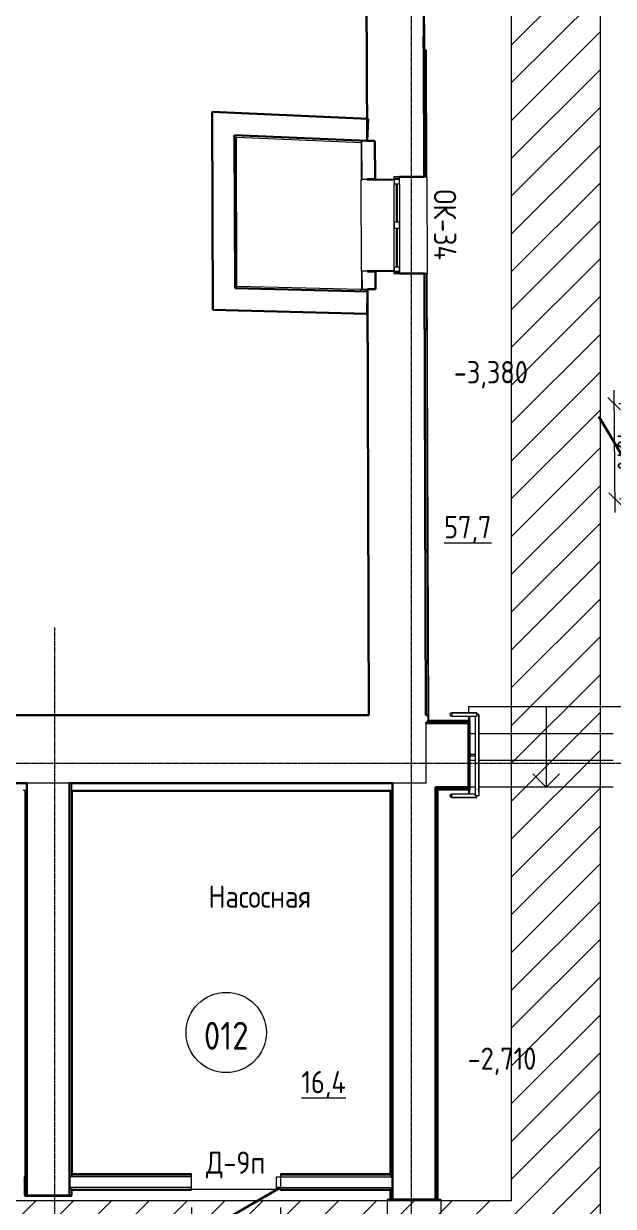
# Model space of a CAD drawing. Header units: millimetres. Extents: x 504091 to 2165846, y 135022 to 442887.
# Drawn here: x 1645323 to 1651934, y 323345 to 336613 of the extents above; entities that cross this region are included whole.
import ezdxf

# ---------------------------------------------------------------- set-up
doc = ezdxf.new("R2010")
doc.units = ezdxf.units.MM
doc.linetypes.add('ADSK_Линия сетки', pattern=[25, 20, -2.5, 0, -2.5])
doc.linetypes.add('осеваяX2', pattern=[4, 2.5, -0.5, 0.5, -0.5])
doc.layers.get('Defpoints').update_dxf_attribs({"color": 255})
for name, color, linetype, lineweight in [('_ Окна', 7, 'Continuous', 30), ('Аннотация', 7, 'Continuous', 9), ('Двери', 7, 'Continuous', 20), ('Лестницы', 7, 'Continuous', 18), ('Марки дверей', 7, 'Continuous', 20), ('Марки окон', 7, 'Continuous', 20), ('Марки помещений', 7, 'Continuous', 20), ('Ограждение', 7, 'Continuous', 18), ('Окна', 7, 'Continuous', 18), ('Оси', 165, 'осеваяX2', 13), ('отметки', 7, 'Continuous', 20), ('Пандусы', 7, 'Continuous', 18), ('Перекрытие', 7, 'Continuous', 18), ('размеры', 7, 'Continuous', 9), ('Стены внутренние', 7, 'Continuous', 18), ('Стены наружные', 7, 'Continuous', 18), ('Стены несущие', 7, 'Continuous', 30), ('Стены отделка', 7, 'Continuous', 30), ('Стены перегородки', 7, 'Continuous', 30), ('Стены штриховка', 7, 'Continuous', 18), ('Стрелки вверх', 7, 'Continuous', 18), ('Узлы', 7, 'Continuous', 18)]:
    doc.layers.add(name, color=color, linetype=linetype, lineweight=lineweight)
doc.layers.add('Линии', color=7, linetype='Continuous', lineweight=9, true_color=0x00a600)
doc.layers.add('Штриховка', color=252, linetype='Continuous')
doc.styles.add('GOST Common', font='GOST_Common.ttf', dxfattribs={"width": 0.9, "height": 350})
doc.styles.add('GOST Common_1', font='GOST_Common.ttf', dxfattribs={"width": 0.9, "height": 250})
doc.styles.add('GOST Common_2', font='GOST_Common.ttf', dxfattribs={"width": 0.9, "height": 200})
doc.styles.add('GOST Common_4', font='GOST_Common.ttf', dxfattribs={"width": 0.9, "height": 200})
doc.dimstyles.new('ADSK_Основной_2_мм', dxfattribs={"dimscale": 304.8, "dimtxt": 201.142999, "dimasz": 0.463911, "dimexe": 0.492126, "dimexo": 0.492126, "dimgap": 0.098425, "dimtad": 1, "dimrnd": 0.01, "dimdsep": 46, "dimtxsty": 'GOST Common_4', "dimblk1": 'OBLIQUE', "dimblk2": 'OBLIQUE', "dimsah": 1, "dimcen": 0.09, "dimdle": 0.492126, "dimazin": 2, "dimtfac": 1, "dimtdec": 4, "dimtix": 1, "dimtmove": 0, "dimatfit": 3, "dimfxl": 0, "dimtvp": 1, "dimtolj": 1, "dimtzin": 0, "dimlwd": 20, "dimlwe": 20, "dimarcsym": 0})

# ---------------------------------------------------------------- blocks, each defined once
blk = doc.blocks.new('окна_rehau_двупольное - 1085х1220Н ОК34-3755709-План подвала')
at = {"layer": '_ Окна', "lineweight": 18}
for p, q in [((-542.5, -40), (-542.5, 20)), ((-542.5, 20), (-466.5, 20)), ((-466.5, 20), (-466.5, -40)), ((-35.5, -40), (-35.5, 20)), ((-35.5, 20), (40.5, 20)), ((40.5, 20), (40.5, -40)), ((466.5, 20), (466.5, -40)), ((542.5, 20), (466.5, 20)), ((542.5, -40), (542.5, 20)), ((-466.5, -40), (-542.5, -40)), ((40.5, -40), (-35.5, -40)), ((466.5, -40), (542.5, -40))]:
    blk.add_line(p, q, dxfattribs=at)
at = {"layer": '_ Окна'}
for p, q in [((-522.5, -40), (-522.5, 20)), ((522.5, -40), (522.5, 20)), ((-466.5, -10), (-35.5, -10)), ((40.5, -10), (466.5, -10))]:
    blk.add_line(p, q, dxfattribs=at)
at = {"layer": 'Окна'}
for p, q in [((-542.5, 20), (-542.5, -40)), ((-466.5, 20), (-542.5, 20)), ((-466.5, 20), (-35.5, 20)), ((40.5, 20), (-35.5, 20)), ((40.5, 20), (466.5, 20)), ((542.5, 20), (466.5, 20)), ((542.5, -40), (542.5, 20)), ((-542.5, -40), (-466.5, -40)), ((-35.5, -40), (-466.5, -40)), ((-35.5, -40), (40.5, -40)), ((466.5, -40), (40.5, -40)), ((466.5, -40), (542.5, -40))]:
    blk.add_line(p, q, dxfattribs=at)
blk = doc.blocks.new('AC_Дверь_Однопольная_Стальная - 1000х2100Н Д35п-металлическая-6961980-План подвала')
at = {"layer": 'Двери', "lineweight": 30}
blk.add_line((-535, 60), (392, 595), dxfattribs=at)
blk = doc.blocks.new('AC_Дверь_Однопольная_Стальная - 850х1850Н нов Д9п EI30-6474928-План подвала')
at = {"layer": 'Двери', "lineweight": 30}
blk.add_line((-500, 60), (366, 560), dxfattribs=at)
blk = doc.blocks.new('Тип перил - Перила_Внутренний_-6517018-План подвала')
at = {"layer": 'Ограждение'}
for p, q in [((46583, 20810), (46303, 20810)), ((46303, 20792), (46303, 20788)), ((46303, 20770), (46583, 20770)), ((46563, 20770), (46563, 19917)), ((46583, 20788), (46583, 20792)), ((46583, 20790), (46585, 20790)), ((46603, 19917), (46603, 20790)), ((46563, 19898), (46303, 19898)), ((46303, 19880), (46303, 19876)), ((46303, 19858), (46583, 19858)), ((46583, 19876), (46583, 19878))]:
    blk.add_line(p, q, dxfattribs=at)
at = {"layer": 'Ограждение', "flags": 128}
blk.add_lwpolyline([(46585, 19947), (46583, 19947), (46581, 19947)], dxfattribs=at)
blk = doc.blocks.new('Тип перил - D40-16087-План подвала')
at = {"layer": 'Ограждение', "flags": 128}
for points in [[(0, 20), (1, 20), (2, 20), (2, 20), (3, 20), (4, 20), (5, 19), (6, 19), (6, 19), (7, 19), (8, 18), (9, 18), (9, 18), (10, 17), (11, 17), (11, 17), (12, 16), (13, 16), (13, 15), (14, 14), (14, 14), (15, 13), (15, 13), (16, 12), (16, 11), (17, 11), (17, 10), (18, 9), (18, 9), (18, 8), (19, 7), (19, 6), (19, 6), (19, 5), (20, 4), (20, 3), (20, 3), (20, 2), (20, 1), (20, 0), (20, 0)], [(20, 0), (20, -1), (20, -2), (20, -2), (20, -3), (20, -4), (19, -5), (19, -6), (19, -6), (19, -7), (18, -8), (18, -9), (18, -9), (17, -10), (17, -11), (17, -11), (16, -12), (16, -13), (15, -13), (14, -14), (14, -14), (13, -15), (13, -15), (12, -16), (11, -16), (11, -17), (10, -17), (9, -18), (9, -18), (8, -18), (7, -19), (6, -19), (6, -19), (5, -19), (4, -20), (3, -20), (3, -20), (2, -20), (1, -20), (0, -20), (0, -20)]]:
    blk.add_lwpolyline(points, dxfattribs=at)
blk = doc.blocks.new('Тип перил - Перила_Внутренний_-V1-План подвала')
at = {"layer": 'Ограждение'}
for p, q in [((46303, 20810), (46303, 20770)), ((46303, 20810), (46583, 20810)), ((46303, 20770), (46583, 20770)), ((46563, 20770), (46563, 19878)), ((46583, 20810), (46583, 20770)), ((46603, 20790), (46583, 20790)), ((46603, 20790), (46603, 19878)), ((46303, 19858), (46303, 19898)), ((46563, 19898), (46303, 19898)), ((46583, 19858), (46303, 19858)), ((46603, 19878), (46563, 19878)), ((46583, 19858), (46583, 19878))]:
    blk.add_line(p, q, dxfattribs=at)
blk = doc.blocks.new('ADSK_Ограждение_Опоры_Г_образная - D15 высота60 консоль80-16089-План подвала')
at = {"layer": 'Ограждение'}
for p, q in [((-7.5, 76), (-7.5, 20)), ((7.5, 20), (7.5, 66))]:
    blk.add_line(p, q, dxfattribs=at)
blk = doc.blocks.new('ADSK_Ограждение_Опоры_Г_образная - D15 высота60 консоль80-V7-План подвала')
at = {"layer": 'Ограждение'}
for p, q in [((-7, 76), (-7, 20)), ((8, 20), (8, 76))]:
    blk.add_line(p, q, dxfattribs=at)
blk = doc.blocks.new('ADSK_Ограждение_Опоры_Г_образная - D15 высота60 консоль80-V8-План подвала')
at = {"layer": 'Ограждение'}
for p, q in [((-7.5, 66), (-7.5, 20)), ((7.5, 20), (7.5, 66))]:
    blk.add_line(p, q, dxfattribs=at)
blk = doc.blocks.new('_Oblique')
at = {"color": 0, "linetype": 'ByBlock', "lineweight": -2}
blk.add_line((-0.5, -0.5), (0.5, 0.5), dxfattribs=at)
blk = doc.blocks.new('*D4350')
at = {"layer": 'Defpoints', "color": 0, "lineweight": 20, "transparency": 16777216}
for p in [(1645358, 323469), (1644894, 322394), (1645358, 322394)]:
    blk.add_point(p, dxfattribs=at)
at = {"layer": 'размеры', "color": 0, "lineweight": 20, "transparency": 16777216}
for p, q in [((1644894, 323619), (1644894, 322244)), ((1645208, 323469), (1644744, 323469)), ((1645208, 322394), (1644744, 322394))]:
    blk.add_line(p, q, dxfattribs=at)
at = {"layer": 'размеры', "color": 0, "lineweight": 20, "transparency": 16777216, "xscale": 141.4, "yscale": 141.4, "zscale": 141.4}
for p, rotation in [((1644894, 323469), 90), ((1644894, 322394), 270)]:
    blk.add_blockref('_Oblique', p, dxfattribs=dict(at, rotation=rotation))
at = {"layer": 'размеры', "color": 0, "lineweight": 20, "transparency": 16777216, "insert": (1644764, 322931), "char_height": 200, "width": 560.47, "attachment_point": 5, "rotation": 90, "style": 'GOST Common_4'}
blk.add_mtext('\\A1;1075', dxfattribs=at)
blk = doc.blocks.new('*D4351')
at = {"layer": 'Defpoints', "color": 0, "lineweight": 20, "transparency": 16777216}
for p in [(1647204, 323481), (1648204, 323481), (1648204, 322808)]:
    blk.add_point(p, dxfattribs=at)
at = {"layer": 'размеры', "color": 0, "lineweight": 20, "transparency": 16777216}
for p, q in [((1647204, 323331), (1647204, 322658)), ((1648204, 323331), (1648204, 322658)), ((1647054, 322808), (1648354, 322808))]:
    blk.add_line(p, q, dxfattribs=at)
at = {"layer": 'размеры', "color": 0, "lineweight": 20, "transparency": 16777216, "xscale": 141.4, "yscale": 141.4, "zscale": 141.4, "rotation": 180}
blk.add_blockref('_Oblique', (1647204, 322808), dxfattribs=at)
at = {"layer": 'размеры', "color": 0, "lineweight": 20, "transparency": 16777216, "xscale": 141.4, "yscale": 141.4, "zscale": 141.4}
blk.add_blockref('_Oblique', (1648204, 322808), dxfattribs=at)
at = {"layer": 'размеры', "color": 0, "lineweight": 20, "transparency": 16777216, "insert": (1647704, 322938), "char_height": 200, "width": 560.47, "attachment_point": 5, "style": 'GOST Common_4'}
blk.add_mtext('\\A1;1000', dxfattribs=at)
blk = doc.blocks.new('*D4354')
at = {"layer": 'Defpoints', "color": 0, "lineweight": 20, "transparency": 16777216}
for p in [(1651844, 332349), (1651944, 332350), (1651854, 331279)]:
    blk.add_point(p, dxfattribs=at)
at = {"layer": 'размеры', "color": 0, "lineweight": 20, "transparency": 16777216}
for p, q in [((1651956, 331130), (1651942, 332500)), ((1651994, 332351), (1652094, 332352)), ((1652004, 331281), (1652104, 331282))]:
    blk.add_line(p, q, dxfattribs=at)
at = {"layer": 'размеры', "color": 0, "lineweight": 20, "transparency": 16777216, "xscale": 141.4, "yscale": 141.4, "zscale": 141.4}
for p, rotation in [((1651944, 332350), 90.56892772826068), ((1651954, 331280), 270.5689277282607)]:
    blk.add_blockref('_Oblique', p, dxfattribs=dict(at, rotation=rotation))
at = {"layer": 'размеры', "color": 0, "lineweight": 20, "transparency": 16777216, "insert": (1652079, 331817), "char_height": 200, "width": 560.47, "attachment_point": 5, "rotation": 270.5689, "style": 'GOST Common_4'}
blk.add_mtext('\\A1;1070', dxfattribs=at)
blk = doc.blocks.new('оси')
at = {"layer": 'Оси', "linetype": 'ADSK_Линия сетки'}
for p, q in [((52350, -2196.5), (52350, 46378)), ((48350, -2196.5), (48350, 23921.3)), ((-3614.3, 22400), (62615.4, 22400))]:
    blk.add_line(p, q, dxfattribs=at)

msp = doc.modelspace()

# ---------------------------------------------------------------- hatches: boundary and pattern name
at = {"layer": 'Стены наружные', "true_color": 0x6b6b6b}
h = msp.add_hatch(color=251, dxfattribs=at)
h.paths.add_polyline_path([(1649111.5408, 333635.2646), (1649116.5408, 333635.2801), (1649115.9141, 333837.6345), (1649110.9141, 333837.6191), (1649111.5403, 333635.4361)])
h.paths.add_polyline_path([(1649107.7398, 334862.6141), (1649112.7398, 334862.6296), (1649111.4464, 335280.2722), (1649106.4464, 335280.2567), (1649107.7228, 334868.1193)])
at = {"layer": 'Узлы', "lineweight": 9}
h = msp.add_hatch(dxfattribs=at)
h.set_pattern_fill('FP_8', color=252, style=0, pattern_type=2)
h.set_pattern_definition([(45, (1603821.75, 308073.24), (-212.132, 212.132), [])])
h.paths.add_polyline_path([(1641088.0626, 322405.7537), (1651789.5906, 322405.7537), (1651789.5906, 343045.1877), (1650789.5906, 343045.1877), (1650789.5906, 323405.7537), (1641544.5966, 323405.7537), (1641544.5966, 328205.7537), (1640544.5966, 328205.7537), (1640544.5966, 322405.7537), (1640578.3503, 322405.7537)])

# ---------------------------------------------------------------- linework, layer by layer
at = {"layer": 'Лестницы'}
for p, q in [((1652049.9384, 328947.333), (1650309.9384, 328947.333)), ((1650309.9384, 328947.333), (1650309.9384, 328883.333)), ((1652049.9384, 328947.333), (1650309.9384, 328947.333)), ((1650384.7523, 328647.333), (1650328.6316, 328647.333)), ((1650384.7523, 328647.333), (1650328.6316, 328647.333)), ((1651933.6511, 328647.333), (1650424.7523, 328647.333)), ((1651933.6511, 328647.333), (1650424.7523, 328647.333)), ((1650384.7523, 328347.333), (1650328.6316, 328347.333)), ((1650384.7523, 328347.333), (1650328.6316, 328347.333)), ((1651933.6511, 328347.333), (1650424.7523, 328347.333)), ((1651933.6511, 328347.333), (1650424.7523, 328347.333)), ((1650384.7523, 328047.333), (1650328.6316, 328047.333)), ((1651933.6511, 328047.333), (1650424.7523, 328047.333))]:
    msp.add_line(p, q, dxfattribs=at)
at = {"layer": 'Линии', "color": 7}
for p, q in [((1650789.5906, 343045.1877), (1650789.5906, 323405.7537)), ((1651789.5906, 322405.7537), (1651789.5906, 343045.1877)), ((1645861.3504, 323405.7537), (1641544.5966, 323405.7537)), ((1650789.5906, 323405.7537), (1645861.3504, 323405.7537))]:
    msp.add_line(p, q, dxfattribs=at)
msp.add_circle((1647594.0055, 325295.9194), 450, dxfattribs=at)
at = {"layer": 'Пандусы'}
for p, q in [((1649398.6084, 323421.5363), (1649398.6084, 322411.5363)), ((1649428.6084, 323421.5363), (1649398.6084, 323421.5363)), ((1649998.6084, 323421.5363), (1649968.6084, 323421.5363)), ((1649998.6084, 323421.5363), (1649998.6084, 322411.5363))]:
    msp.add_line(p, q, dxfattribs=at)
at = {"layer": 'Перекрытие'}
for p, q in [((1649807.9628, 336470.3343), (1649809.8072, 336470.3258)), ((1650384.7523, 328047.333), (1650328.6316, 328047.333)), ((1651933.6511, 328047.333), (1650424.7523, 328047.333)), ((1648158.6084, 323536.5598), (1648158.6084, 323676.5598)), ((1648158.6084, 323676.5598), (1648203.6084, 323676.5598)), ((1647203.6084, 323536.5598), (1648203.6084, 323536.5598)), ((1648203.6084, 323556.5598), (1648158.6084, 323556.5598)), ((1649398.6084, 323421.5363), (1649428.6084, 323421.5363))]:
    msp.add_line(p, q, dxfattribs=at)
at = {"layer": 'Стены внутренние', "color": 8, "true_color": 0x7f7f7f}
for q in [(1649833.6625, 328767.333), (1649458.6084, 328094.555)]:
    msp.add_line((1649835.746, 328094.555), q, dxfattribs=at)
at = {"layer": 'Стены наружные'}
for p, q in [((1649844.6862, 334894.8965), (1649848.0463, 333809.9017)), ((1649110.9141, 333837.6191), (1649107.7398, 334862.6141))]:
    msp.add_line(p, q, dxfattribs=at)
at = {"layer": 'Стены несущие'}
for p, q in [((1649791.8643, 342264.1514), (1649809.42, 336595.3289)), ((1649159.2882, 339865.9344), (1649173.4353, 335297.7884)), ((1649807.3873, 336345.3356), (1649808.5383, 336595.3329)), ((1649808.5383, 336595.3329), (1649809.42, 336595.3289)), ((1649810.1943, 336345.3227), (1649807.3873, 336345.3356)), ((1649814.6864, 334894.8036), (1649810.1943, 336345.3227)), ((1649810.3182, 336305.3133), (1649814.6864, 334894.8036)), ((1647436.8117, 335623.9646), (1647445.0887, 333403.1191)), ((1649184.3566, 335547.5498), (1647436.8117, 335623.9646)), ((1649173.4353, 335297.7884), (1649184.3566, 335547.5498)), ((1647694.1822, 333646.8186), (1647687.787, 335362.7514)), ((1647687.787, 335362.7514), (1649173.4353, 335297.7884)), ((1649173.4353, 335297.7884), (1649261.392, 335298.0608)), ((1649261.392, 335298.0608), (1649262.7221, 334868.5838)), ((1649534.6877, 334893.9365), (1649814.6864, 334894.8036)), ((1649262.7221, 334868.5838), (1649174.7653, 334868.3115)), ((1649174.7653, 334868.3115), (1649174.7824, 334862.8218)), ((1649174.7824, 334862.8218), (1649474.7809, 334863.7508)), ((1649477.9552, 333838.7558), (1649177.9567, 333837.8267)), ((1649177.9567, 333837.8267), (1649177.9721, 333832.8267)), ((1649177.9721, 333832.8267), (1649265.9289, 333833.0991)), ((1649265.9289, 333833.0991), (1649265.9289, 333833.0991)), ((1649266.5467, 333633.6165), (1649265.9289, 333833.0991)), ((1649818.0465, 333809.8088), (1649538.0478, 333808.9417)), ((1649833.3924, 328854.555), (1649818.0465, 333809.8088)), ((1649818.062, 333804.8089), (1649833.3924, 328854.555)), ((1649178.666, 333608.782), (1647694.1822, 333646.8186)), ((1649172.2624, 333358.864), (1649178.666, 333608.782)), ((1649266.5467, 333633.6165), (1649178.5899, 333633.3441)), ((1649178.5899, 333633.3441), (1649193.3893, 328854.555)), ((1647445.0887, 333403.1191), (1649172.2624, 333358.864)), ((1649193.3893, 328854.555), (1644597.2553, 328854.555)), ((1649853.3925, 328854.555), (1649833.3924, 328854.555)), ((1649853.5697, 328797.333), (1649853.6315, 328777.364)), ((1649833.6625, 328767.333), (1649833.6316, 328777.302)), ((1650309.9384, 328767.333), (1649833.6625, 328767.333)), ((1650309.9384, 328047.333), (1650309.9384, 328767.333)), ((1644738.6084, 328094.555), (1645358.1562, 328094.555)), ((1645358.1562, 328094.555), (1645358.1562, 323468.8327)), ((1645838.1562, 323468.8327), (1645838.1562, 328094.555)), ((1645838.1562, 328094.555), (1649458.6084, 328094.555)), ((1649458.6084, 328094.555), (1649458.6084, 323421.5363)), ((1649938.6084, 328047.333), (1650309.9384, 328047.333)), ((1649938.6084, 323421.5363), (1649938.6084, 328047.333)), ((1645358.1562, 323468.8327), (1645838.1562, 323468.8327)), ((1649458.6084, 323421.5363), (1649938.6084, 323421.5363))]:
    msp.add_line(p, q, dxfattribs=at)
at = {"layer": 'Стены отделка', "lineweight": 9}
for p, q in [((1649820.2872, 336315.3442), (1649801.8642, 342264.1824)), ((1649809.42, 336595.3289), (1649810.1943, 336345.3227)), ((1649810.3182, 336305.3133), (1649830.3181, 336305.3752)), ((1649810.3182, 336305.3133), (1649810.3182, 336305.3133)), ((1649840.2871, 336315.4062), (1649820.2872, 336315.3442)), ((1649844.6862, 334894.8965), (1649840.2871, 336315.4062)), ((1647707.8259, 335352.3401), (1647687.8261, 335352.2656)), ((1647687.8261, 335352.2656), (1647694.1076, 333666.8271)), ((1647707.7904, 335361.8767), (1647707.8259, 335352.3401)), ((1647707.865, 335341.8543), (1649116.0336, 335280.2793)), ((1647714.1097, 333666.3146), (1647707.865, 335341.8543)), ((1649173.4353, 335297.7884), (1649111.3928, 335297.5963)), ((1649111.3928, 335297.5963), (1649111.4464, 335280.2722)), ((1649116.0336, 335280.2793), (1649116.9073, 335300.2602)), ((1649111.4464, 335280.2722), (1649106.4464, 335280.2567)), ((1649106.4464, 335280.2567), (1649107.7398, 334862.6141)), ((1649814.6864, 334894.8036), (1649844.6862, 334894.8965)), ((1649107.7398, 334862.6141), (1649112.7398, 334862.6296)), ((1649112.7228, 334868.1193), (1649174.7653, 334868.3115)), ((1649112.7398, 334862.6296), (1649112.7228, 334868.1193)), ((1649115.9141, 333837.6345), (1649110.9141, 333837.6191)), ((1649110.9141, 333837.6191), (1649111.5408, 333635.2646)), ((1649177.9567, 333837.8267), (1649115.9141, 333837.6345)), ((1649115.9141, 333837.6345), (1649115.9296, 333832.6346)), ((1649115.9296, 333832.6346), (1649115.9141, 333837.6345)), ((1649265.9289, 333833.0991), (1649265.9134, 333838.0991)), ((1649848.0463, 333809.9017), (1649818.0465, 333809.8088)), ((1649818.0465, 333809.8088), (1649818.062, 333804.8089)), ((1649838.0619, 333804.8708), (1649838.0464, 333809.8708)), ((1649863.5697, 328797.333), (1649848.0463, 333809.9017)), ((1647694.1076, 333666.8271), (1647704.4021, 333666.5633)), ((1647704.4021, 333666.5633), (1647703.8898, 333646.5699)), ((1649103.9427, 333630.7031), (1647714.1097, 333666.3146)), ((1649103.4304, 333610.7097), (1649103.9427, 333630.7031)), ((1649111.5408, 333635.2646), (1649116.5408, 333635.2801)), ((1649116.5408, 333635.2801), (1649116.5474, 333633.152)), ((1649116.5474, 333633.152), (1649178.5899, 333633.3441)), ((1649853.6007, 328787.333), (1650328.6316, 328787.333)), ((1650318.6316, 328797.333), (1649863.5697, 328797.333)), ((1650318.6316, 328787.333), (1650318.6316, 328797.333)), ((1650328.6316, 328017.333), (1650328.6316, 328787.333)), ((1649833.6316, 328777.302), (1649853.6315, 328777.364)), ((1649853.6315, 328777.364), (1649853.6626, 328767.333)), ((1650308.6316, 328767.333), (1650308.6316, 328027.333)), ((1650319.9384, 328767.333), (1650309.9384, 328767.333)), ((1650319.9384, 328047.333), (1650319.9384, 328767.333)), ((1645318.1562, 328014.555), (1645358.1562, 328014.555)), ((1645338.1562, 328014.555), (1645338.1562, 323676.5598)), ((1645858.1562, 328094.555), (1645858.1562, 323694.555)), ((1645858.1562, 328014.555), (1649458.6084, 328014.555)), ((1645870.1562, 323708.5598), (1645870.1562, 328002.555)), ((1645870.1562, 328002.555), (1649426.6084, 328002.555)), ((1649426.6084, 328002.555), (1649426.6084, 323708.5598)), ((1649438.6084, 328014.555), (1649438.6084, 323676.5598)), ((1649958.6084, 323421.5363), (1649958.6084, 328047.333)), ((1650308.6316, 328027.333), (1649958.6084, 328027.333)), ((1649968.6084, 323411.5363), (1649968.6084, 328017.333)), ((1649968.6084, 328017.333), (1650328.6316, 328017.333)), ((1650319.9384, 328047.333), (1650309.9384, 328047.333)), ((1650309.9384, 328047.333), (1650309.9384, 328027.333)), ((1645328.1562, 323676.5598), (1645358.1562, 323676.5598)), ((1645328.1562, 323676.5598), (1645328.1562, 323469.0818)), ((1645838.1562, 323694.555), (1645858.1562, 323694.555)), ((1645858.1562, 323696.5598), (1645858.6084, 323696.5598)), ((1645858.6084, 323696.5598), (1645858.6084, 323676.5598)), ((1647203.6084, 323708.5598), (1645870.1562, 323708.5598)), ((1647203.6084, 323676.5598), (1647203.6084, 323708.5598)), ((1648203.6084, 323708.5598), (1648203.6084, 323676.5598)), ((1649426.6084, 323708.5598), (1648203.6084, 323708.5598)), ((1645838.6084, 323556.5598), (1645838.6084, 323536.5598)), ((1645868.1562, 323536.5598), (1645838.6084, 323536.5598)), ((1645858.1562, 323536.5598), (1645858.1562, 323469.0818)), ((1645868.1562, 323469.0818), (1645868.1562, 323526.5598)), ((1645868.1562, 323526.5598), (1647203.6084, 323526.5598)), ((1647203.6084, 323556.5598), (1647203.6084, 323556.5598)), ((1647203.6084, 323526.5598), (1647203.6084, 323556.5598)), ((1648203.6084, 323556.5598), (1648203.6084, 323526.5598)), ((1648203.6084, 323526.5598), (1649428.6084, 323526.5598)), ((1649428.6084, 323526.5598), (1649428.6084, 323421.5363)), ((1649438.6084, 323556.5598), (1649438.6084, 323526.5598)), ((1645328.1562, 323469.0818), (1645358.1562, 323469.0818)), ((1645858.1562, 323468.8327), (1645338.1562, 323468.8327)), ((1645338.1562, 323468.8327), (1645338.1562, 323458.8327)), ((1645338.1562, 323458.8327), (1645858.1562, 323458.8327)), ((1645858.1562, 323469.0818), (1645868.1562, 323469.0818)), ((1645858.1562, 323458.8327), (1645858.1562, 323468.8327)), ((1649958.6084, 323421.5363), (1649428.6084, 323421.5363)), ((1649458.6084, 323411.5363), (1649458.6084, 323421.5363)), ((1649458.6084, 323411.5363), (1649968.6084, 323411.5363))]:
    msp.add_line(p, q, dxfattribs=at)
at = {"layer": 'Стены перегородки', "lineweight": 18}
for p, q in [((1645838.6084, 323676.5598), (1645838.6084, 323556.5598)), ((1647203.6084, 323676.5598), (1645838.6084, 323676.5598)), ((1647203.6084, 323556.5598), (1647203.6084, 323676.5598)), ((1648203.6084, 323676.5598), (1648203.6084, 323556.5598)), ((1648203.6084, 323676.5598), (1649458.6084, 323676.5598)), ((1647203.6084, 323556.5598), (1645838.6084, 323556.5598)), ((1648203.6084, 323556.5598), (1649458.6084, 323556.5598))]:
    msp.add_line(p, q, dxfattribs=at)
at = {"layer": 'Стены штриховка'}
for p, q in [((1649834.6863, 334894.8656), (1649830.3181, 336305.3752)), ((1649111.4464, 335280.2722), (1649112.7228, 334868.1193)), ((1649112.7228, 334868.1193), (1649111.4464, 335280.2722)), ((1649115.9296, 333832.6346), (1649116.5408, 333635.2801)), ((1649116.5408, 333635.2801), (1649115.9296, 333832.6346)), ((1649838.0619, 333804.8708), (1649853.5697, 328797.333)), ((1645838.1562, 328094.555), (1645358.1562, 328094.555)), ((1645868.1562, 323706.5598), (1645868.1562, 328004.555)), ((1645868.1562, 328004.555), (1649428.6084, 328004.555)), ((1649428.6084, 328004.555), (1649428.6084, 323706.5598)), ((1650308.6316, 328027.333), (1650328.6316, 328027.333)), ((1645338.1562, 323676.5598), (1645338.1562, 323469.0818)), ((1647203.6084, 323696.5598), (1645858.6084, 323696.5598)), ((1647203.6084, 323706.5598), (1645868.1562, 323706.5598)), ((1649428.6084, 323706.5598), (1648203.6084, 323706.5598)), ((1649438.6084, 323696.5598), (1648203.6084, 323696.5598)), ((1645868.1562, 323536.5598), (1647203.6084, 323536.5598)), ((1648203.6084, 323536.5598), (1649438.6084, 323536.5598)), ((1649438.6084, 323526.5598), (1649438.6084, 323421.5363))]:
    msp.add_line(p, q, dxfattribs=at)
at = {"layer": 'Стрелки вверх'}
for p, q in [((1651179.9384, 328947.333), (1651179.9384, 328647.333)), ((1651179.9384, 328647.333), (1651179.9384, 328347.333)), ((1651179.9384, 328347.333), (1651179.9384, 328047.333)), ((1651179.9384, 328047.333), (1651029.9384, 328197.333)), ((1651179.9384, 328047.333), (1651329.9384, 328197.333))]:
    msp.add_line(p, q, dxfattribs=at)

# ---------------------------------------------------------------- block references
at = {"layer": 'Двери', "color": 8, "true_color": 0x7f7f7f}
for name, p, rotation in [('AC_Дверь_Однопольная_Стальная - 1000х2100Н Д35п-металлическая-6961980-План подвала', (1652371.3922, 331819.6167), 90.56892772232256), ('AC_Дверь_Однопольная_Стальная - 850х1850Н нов Д9п EI30-6474928-План подвала', (1647703.6084, 323616.5598), 180)]:
    msp.add_blockref(name, p, dxfattribs=dict(at, rotation=rotation))
at = {"layer": 'Ограждение'}
for name, p, rotation in [('Тип перил - D40-16087-План подвала', (1650124.7523, 328863.333), 180), ('ADSK_Ограждение_Опоры_Г_образная - D15 высота60 консоль80-16089-План подвала', (1650315.6886, 328863.333), 180), ('ADSK_Ограждение_Опоры_Г_образная - D15 высота60 консоль80-V7-План подвала', (1650404.7523, 328407.333), 90), ('Тип перил - D40-16087-План подвала', (1650124.7523, 327951.333), 180)]:
    msp.add_blockref(name, p, dxfattribs=dict(at, rotation=rotation))
for name, p in [('Тип перил - Перила_Внутренний_-6517018-План подвала', (1603821.7544, 308073.2371)), ('Тип перил - Перила_Внутренний_-V1-План подвала', (1603821.7544, 308073.2371)), ('ADSK_Ограждение_Опоры_Г_образная - D15 высота60 консоль80-V8-План подвала', (1650315.6886, 327951.333))]:
    msp.add_blockref(name, p, dxfattribs=at)
at = {"layer": 'Окна', "rotation": 90.17743832783478}
msp.add_blockref('окна_rehau_двупольное - 1085х1220Н ОК34-3755709-План подвала', (1649496.368, 334351.3152), dxfattribs=at)
at = {"layer": 'Штриховка'}
msp.add_blockref('оси', (1597321.3197, 305918.2371), dxfattribs=at)

# ---------------------------------------------------------------- texts
at = {"layer": 'Аннотация', "lineweight": 9, "insert": (1647594.0055, 325258.9713), "char_height": 312.5, "width": 520.211119, "attachment_point": 5, "line_spacing_factor": 1.022766, "style": 'GOST Common'}
msp.add_mtext('012', dxfattribs=at)
at = {"layer": 'Марки дверей', "lineweight": 9, "insert": (1647700.001, 323809.7726), "char_height": 250, "width": 690.3, "attachment_point": 5, "line_spacing_factor": 1.022766, "style": 'GOST Common_2'}
msp.add_mtext('\\pt450,900,1350,1800,2250,2700,3150,3600,4050,4500,4950,5400,5850,6300,6750,7200,7650,8100,8550,9000,9450,9900,10350,10800,11250,11700,12150,12600,13050,13500,13950,14400;Д-9п', dxfattribs=at)
at = {"layer": 'Марки окон', "lineweight": 9, "insert": (1650047.0578, 334358.0077), "char_height": 250, "width": 863.1, "attachment_point": 5, "rotation": 270.17743833, "line_spacing_factor": 1.022766, "style": 'GOST Common_2'}
msp.add_mtext('\\pt450,900,1350,1800,2250,2700,3150,3600,4050,4500,4950,5400,5850,6300,6750,7200,7650,8100,8550,9000,9450,9900,10350,10800,11250,11700,12150,12600,13050,13500,13950,14400;ОК-34', dxfattribs=at)
at = {"layer": 'Марки помещений', "lineweight": 9, "char_height": 250, "attachment_point": 5, "line_spacing_factor": 1.022766, "style": 'GOST Common_2'}
for s, insert, width in [('\\pt450,900,1350,1800,2250,2700,3150,3600,4050,4500,4950,5400,5850,6300,6750,7200,7650,8100,8550,9000,9450,9900,10350,10800,11250,11700,12150,12600,13050,13500,13950,14400;{\\L57,7}', (1650301.7529, 330936.0018), 566.1), ('\\pt450,900,1350,1800,2250,2700,3150,3600,4050,4500,4950,5400,5850,6300,6750,7200,7650,8100,8550,9000,9450,9900,10350,10800,11250,11700,12150,12600,13050,13500,13950,14400;Насосная', (1647970.3877, 326820.0812), 1297.8), ('\\pt450,900,1350,1800,2250,2700,3150,3600,4050,4500,4950,5400,5850,6300,6750,7200,7650,8100,8550,9000,9450,9900,10350,10800,11250,11700,12150,12600,13050,13500,13950,14400;{\\L16,4}', (1648685.3941, 324710.0338), 535.5)]:
    msp.add_mtext(s, dxfattribs=dict(at, insert=insert, width=width))
at = {"layer": 'отметки', "lineweight": 20, "char_height": 250, "attachment_point": 1, "line_spacing_factor": 1.022761, "style": 'GOST Common_1'}
for s, insert, width in [('-3,380', (1650145.7469, 332828.443), 1028.822569), ('-2,710', (1650300.4141, 325127.271), 977.532294)]:
    msp.add_mtext(s, dxfattribs=dict(at, insert=insert, width=width))

# ---------------------------------------------------------------- dimensions: what is measured, and where the dimension line sits
at = {"layer": 'размеры', "lineweight": 20}
for base, p1, p2, angle, override, picture, middle in [((1651943.5322, 332350.3944), (1651854.1768, 331279.4544), (1651843.5523, 332349.4016), 270.56892773, {"dimpost": '<>', "dimfxl": 1070}, '*D4354', (1652078.8381, 331816.7116)), ((1644893.995, 322393.8327), (1645358.1562, 323468.8327), (1645358.1562, 322393.8327), 90, {"dimpost": '<>', "dimfxl": 1075}, '*D4350', (1644763.995, 322931.3327))]:
    dim = msp.add_linear_dim(base=base, p1=p1, p2=p2, angle=angle, dimstyle='ADSK_Основной_2_мм', override=override, dxfattribs=at)
    dim.commit()
    dim.dimension.update_dxf_attribs({"geometry": picture, "text_midpoint": middle})
dim = msp.add_linear_dim(base=(1648203.6084, 322807.9357), p1=(1647203.6084, 323481.4566), p2=(1648203.6084, 323481.4566), dimstyle='ADSK_Основной_2_мм', override={"dimpost": '<>', "dimfxl": 1000}, dxfattribs=at)
dim.commit()
dim.dimension.update_dxf_attribs({"geometry": '*D4351', "text_midpoint": (1647703.6084, 322937.9357)})

doc.saveas('drawing.dxf')
